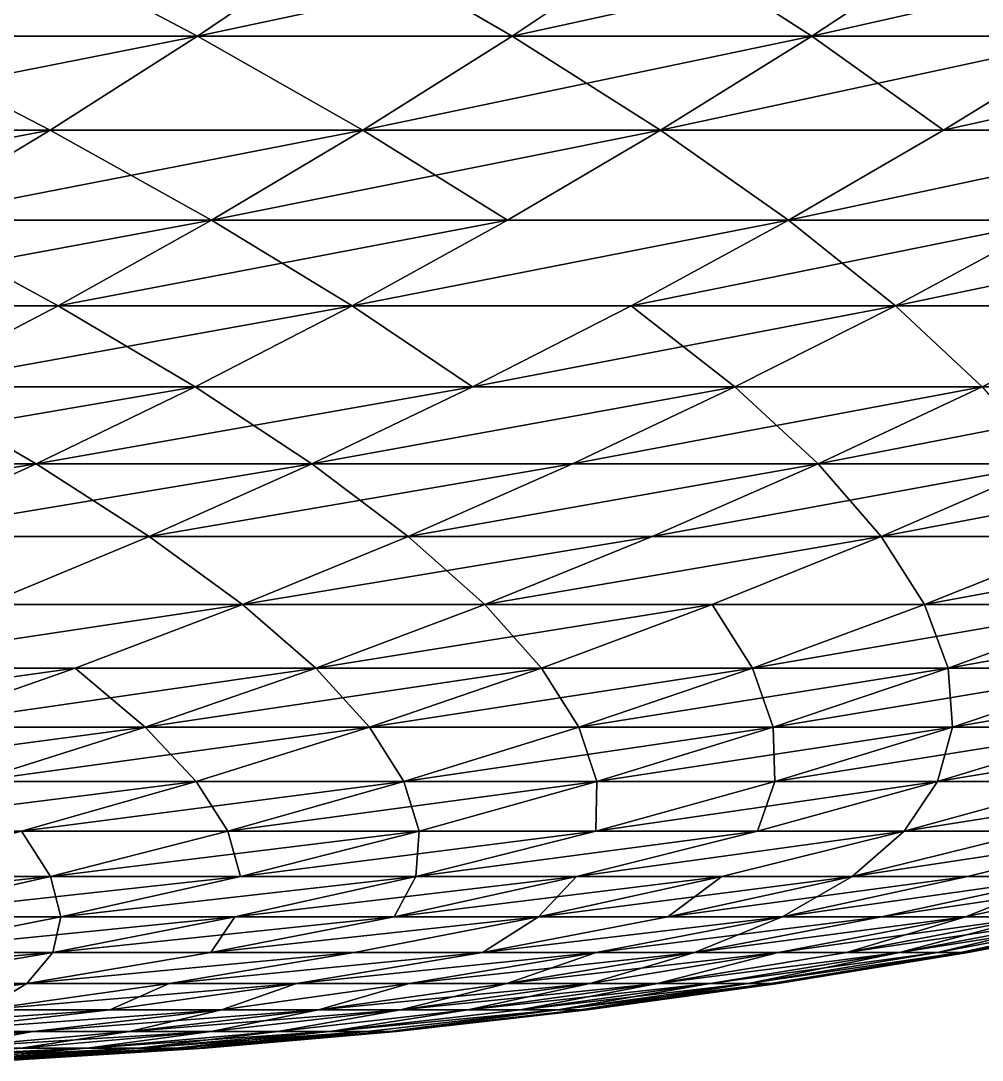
# Model space of a CAD drawing. Header units: millimetres. Extents: x -3250 to 8000, y -3250 to 3250.
# Drawn here: x 7240.7 to 7340.4, y -799 to -691.2 of the extents above; entities that cross this region are included whole.
import ezdxf

# ---------------------------------------------------------------- set-up
doc = ezdxf.new("R2010")
doc.units = ezdxf.units.MM
doc.header["$MEASUREMENT"] = 0
doc.layers.add('MESH_3D', color=2, linetype='CONTINUOUS')

msp = doc.modelspace()

# ---------------------------------------------------------------- linework, layer by layer
at = {"layer": 'MESH_3D'}
for points in [[(7239.72, -682.63, 2191.43), (7259.02, -692.82, 2260.89), (7224.87, -692.82, 2200)], [(7274.08, -682.63, 24447.31), (7239.72, -682.63, 24508.57), (7224.87, -692.82, 24500)], [(7274.08, -682.63, 24447.31), (7224.87, -692.82, 24500), (7259.02, -692.82, 24439.11)], [(7239.72, -682.63, 2191.43), (7274.08, -682.63, 2252.69), (7259.02, -692.82, 2260.89)], [(7274.08, -682.63, 2252.69), (7291.64, -692.82, 2322.61), (7259.02, -692.82, 2260.89)], [(7306.9, -682.63, 24385.21), (7259.02, -692.82, 24439.11), (7291.64, -692.82, 24377.39)], [(7306.9, -682.63, 24385.21), (7274.08, -682.63, 24447.31), (7259.02, -692.82, 24439.11)], [(7274.08, -682.63, 2252.69), (7306.9, -682.63, 2314.79), (7291.64, -692.82, 2322.61)], [(7306.9, -682.63, 2314.79), (7322.71, -692.82, 2385.13), (7291.64, -692.82, 2322.61)], [(7338.16, -682.63, 24322.31), (7291.64, -692.82, 24377.39), (7322.71, -692.82, 24314.87)], [(7338.16, -682.63, 24322.31), (7306.9, -682.63, 24385.21), (7291.64, -692.82, 24377.39)], [(7306.9, -682.63, 2314.79), (7338.16, -682.63, 2377.69), (7322.71, -692.82, 2385.13)], [(7322.71, -692.82, 2385.13), (7367.85, -682.63, 2441.34), (7352.22, -692.82, 2448.4)], [(7338.16, -682.63, 2377.69), (7367.85, -682.63, 2441.34), (7322.71, -692.82, 2385.13)], [(7352.22, -692.82, 24251.6), (7338.16, -682.63, 24322.31), (7322.71, -692.82, 24314.87)], [(7367.85, -682.63, 24258.66), (7338.16, -682.63, 24322.31), (7352.22, -692.82, 24251.6)], [(7224.87, -692.82, 2200), (7243.74, -702.58, 2269.21), (7209.81, -702.58, 2208.7)], [(7259.02, -692.82, 24439.11), (7209.81, -702.58, 24491.3), (7243.74, -702.58, 24430.79)], [(7259.02, -692.82, 24439.11), (7224.87, -692.82, 24500), (7209.81, -702.58, 24491.3)], [(7224.87, -692.82, 2200), (7259.02, -692.82, 2260.89), (7243.74, -702.58, 2269.21)], [(7259.02, -692.82, 2260.89), (7276.16, -702.58, 2330.55), (7243.74, -702.58, 2269.21)], [(7276.16, -702.58, 24369.45), (7259.02, -692.82, 24439.11), (7243.74, -702.58, 24430.79)], [(7259.02, -692.82, 2260.89), (7291.64, -692.82, 2322.61), (7276.16, -702.58, 2330.55)], [(7291.64, -692.82, 24377.39), (7259.02, -692.82, 24439.11), (7276.16, -702.58, 24369.45)], [(7291.64, -692.82, 2322.61), (7307.04, -702.58, 2392.67), (7276.16, -702.58, 2330.55)], [(7322.71, -692.82, 24314.87), (7291.64, -692.82, 24377.39), (7276.16, -702.58, 24369.45)], [(7322.71, -692.82, 24314.87), (7276.16, -702.58, 24369.45), (7307.04, -702.58, 24307.33)], [(7291.64, -692.82, 2322.61), (7322.71, -692.82, 2385.13), (7307.04, -702.58, 2392.67)], [(7322.71, -692.82, 2385.13), (7336.36, -702.58, 2455.55), (7307.04, -702.58, 2392.67)], [(7352.22, -692.82, 24251.6), (7307.04, -702.58, 24307.33), (7336.36, -702.58, 24244.45)], [(7352.22, -692.82, 24251.6), (7322.71, -692.82, 24314.87), (7307.04, -702.58, 24307.33)], [(7322.71, -692.82, 2385.13), (7352.22, -692.82, 2448.4), (7336.36, -702.58, 2455.55)], [(7336.36, -702.58, 2455.55), (7380.13, -692.82, 2512.38), (7364.1, -702.58, 2519.14)], [(7352.22, -692.82, 2448.4), (7380.13, -692.82, 2512.38), (7336.36, -702.58, 2455.55)], [(7380.13, -692.82, 24187.62), (7352.22, -692.82, 24251.6), (7336.36, -702.58, 24244.45)], [(7380.13, -692.82, 24187.62), (7336.36, -702.58, 24244.45), (7364.1, -702.58, 24180.86)], [(7243.74, -702.58, 24430.79), (7209.81, -702.58, 24491.3), (7194.53, -711.9, 24482.48)], [(7243.74, -702.58, 24430.79), (7194.53, -711.9, 24482.48), (7228.26, -711.9, 24422.36)], [(7209.81, -702.58, 2208.7), (7243.74, -702.58, 2269.21), (7228.26, -711.9, 2277.64)], [(7243.74, -702.58, 2269.21), (7260.47, -711.9, 2338.59), (7228.26, -711.9, 2277.64)], [(7276.16, -702.58, 24369.45), (7243.74, -702.58, 24430.79), (7228.26, -711.9, 24422.36)], [(7276.16, -702.58, 24369.45), (7228.26, -711.9, 24422.36), (7260.47, -711.9, 24361.41)], [(7243.74, -702.58, 2269.21), (7276.16, -702.58, 2330.55), (7260.47, -711.9, 2338.59)], [(7260.47, -711.9, 2338.59), (7307.04, -702.58, 2392.67), (7291.15, -711.9, 2400.33)], [(7276.16, -702.58, 2330.55), (7307.04, -702.58, 2392.67), (7260.47, -711.9, 2338.59)], [(7291.15, -711.9, 24299.67), (7276.16, -702.58, 24369.45), (7260.47, -711.9, 24361.41)], [(7307.04, -702.58, 24307.33), (7276.16, -702.58, 24369.45), (7291.15, -711.9, 24299.67)], [(7307.04, -702.58, 2392.67), (7320.28, -711.9, 2462.8), (7291.15, -711.9, 2400.33)], [(7320.28, -711.9, 24237.2), (7307.04, -702.58, 24307.33), (7291.15, -711.9, 24299.67)], [(7307.04, -702.58, 2392.67), (7336.36, -702.58, 2455.55), (7320.28, -711.9, 2462.8)], [(7336.36, -702.58, 24244.45), (7307.04, -702.58, 24307.33), (7320.28, -711.9, 24237.2)], [(7320.28, -711.9, 2462.8), (7364.1, -702.58, 2519.14), (7347.85, -711.9, 2525.99)], [(7336.36, -702.58, 2455.55), (7364.1, -702.58, 2519.14), (7320.28, -711.9, 2462.8)], [(7364.1, -702.58, 24180.86), (7336.36, -702.58, 24244.45), (7320.28, -711.9, 24237.2)], [(7364.1, -702.58, 24180.86), (7320.28, -711.9, 24237.2), (7347.85, -711.9, 24174.01)], [(7228.26, -711.9, 2277.64), (7244.57, -720.78, 2346.74), (7212.57, -720.78, 2286.19)], [(7260.47, -711.9, 24361.41), (7228.26, -711.9, 24422.36), (7212.57, -720.78, 24413.81)], [(7260.47, -711.9, 24361.41), (7212.57, -720.78, 24413.81), (7244.57, -720.78, 24353.26)], [(7228.26, -711.9, 2277.64), (7260.47, -711.9, 2338.59), (7244.57, -720.78, 2346.74)], [(7260.47, -711.9, 2338.59), (7275.06, -720.78, 2408.07), (7244.57, -720.78, 2346.74)], [(7291.15, -711.9, 24299.67), (7260.47, -711.9, 24361.41), (7244.57, -720.78, 24353.26)], [(7291.15, -711.9, 24299.67), (7244.57, -720.78, 24353.26), (7275.06, -720.78, 24291.93)], [(7260.47, -711.9, 2338.59), (7291.15, -711.9, 2400.33), (7275.06, -720.78, 2408.07)], [(7275.06, -720.78, 2408.07), (7320.28, -711.9, 2462.8), (7304, -720.78, 2470.15)], [(7291.15, -711.9, 2400.33), (7320.28, -711.9, 2462.8), (7275.06, -720.78, 2408.07)], [(7320.28, -711.9, 24237.2), (7291.15, -711.9, 24299.67), (7275.06, -720.78, 24291.93)], [(7320.28, -711.9, 24237.2), (7275.06, -720.78, 24291.93), (7304, -720.78, 24229.85)], [(7304, -720.78, 2470.15), (7347.85, -711.9, 2525.99), (7331.39, -720.78, 2532.93)], [(7320.28, -711.9, 2462.8), (7347.85, -711.9, 2525.99), (7304, -720.78, 2470.15)], [(7331.39, -720.78, 24167.07), (7320.28, -711.9, 24237.2), (7304, -720.78, 24229.85)], [(7347.85, -711.9, 24174.01), (7320.28, -711.9, 24237.2), (7331.39, -720.78, 24167.07)], [(7347.85, -711.9, 2525.99), (7357.21, -720.78, 2596.37), (7331.39, -720.78, 2532.93)], [(7373.84, -711.9, 24110.16), (7331.39, -720.78, 24167.07), (7357.21, -720.78, 24103.63)], [(7373.84, -711.9, 24110.16), (7347.85, -711.9, 24174.01), (7331.39, -720.78, 24167.07)], [(7212.57, -720.78, 2286.19), (7244.57, -720.78, 2346.74), (7228.49, -729.2, 2354.99)], [(7244.57, -720.78, 24353.26), (7212.57, -720.78, 24413.81), (7228.49, -729.2, 24345.01)], [(7244.57, -720.78, 2346.74), (7258.77, -729.2, 2415.92), (7228.49, -729.2, 2354.99)], [(7275.06, -720.78, 24291.93), (7244.57, -720.78, 24353.26), (7228.49, -729.2, 24345.01)], [(7275.06, -720.78, 24291.93), (7228.49, -729.2, 24345.01), (7258.77, -729.2, 24284.08)], [(7244.57, -720.78, 2346.74), (7275.06, -720.78, 2408.07), (7258.77, -729.2, 2415.92)], [(7275.06, -720.78, 2408.07), (7287.53, -729.2, 2477.59), (7258.77, -729.2, 2415.92)], [(7287.53, -729.2, 24222.41), (7275.06, -720.78, 24291.93), (7258.77, -729.2, 24284.08)], [(7275.06, -720.78, 2408.07), (7304, -720.78, 2470.15), (7287.53, -729.2, 2477.59)], [(7304, -720.78, 24229.85), (7275.06, -720.78, 24291.93), (7287.53, -729.2, 24222.41)], [(7304, -720.78, 2470.15), (7314.74, -729.2, 2539.95), (7287.53, -729.2, 2477.59)], [(7331.39, -720.78, 24167.07), (7287.53, -729.2, 24222.41), (7314.74, -729.2, 24160.05)], [(7331.39, -720.78, 24167.07), (7304, -720.78, 24229.85), (7287.53, -729.2, 24222.41)], [(7304, -720.78, 2470.15), (7331.39, -720.78, 2532.93), (7314.74, -729.2, 2539.95)], [(7331.39, -720.78, 2532.93), (7340.38, -729.2, 2602.97), (7314.74, -729.2, 2539.95)], [(7340.38, -729.2, 24097.03), (7331.39, -720.78, 24167.07), (7314.74, -729.2, 24160.05)], [(7331.39, -720.78, 2532.93), (7357.21, -720.78, 2596.37), (7340.38, -729.2, 2602.97)], [(7357.21, -720.78, 24103.63), (7331.39, -720.78, 24167.07), (7340.38, -729.2, 24097.03)], [(7364.45, -729.2, 24033.38), (7357.21, -720.78, 24103.63), (7340.38, -729.2, 24097.03)], [(7212.22, -737.18, 2363.33), (7258.77, -729.2, 2415.92), (7242.3, -737.18, 2423.85)], [(7228.49, -729.2, 2354.99), (7258.77, -729.2, 2415.92), (7212.22, -737.18, 2363.33)], [(7242.3, -737.18, 24276.15), (7228.49, -729.2, 24345.01), (7212.22, -737.18, 24336.67)], [(7258.77, -729.2, 24284.08), (7228.49, -729.2, 24345.01), (7242.3, -737.18, 24276.15)], [(7258.77, -729.2, 2415.92), (7270.86, -737.18, 2485.1), (7242.3, -737.18, 2423.85)], [(7287.53, -729.2, 24222.41), (7242.3, -737.18, 24276.15), (7270.86, -737.18, 24214.9)], [(7287.53, -729.2, 24222.41), (7258.77, -729.2, 24284.08), (7242.3, -737.18, 24276.15)], [(7258.77, -729.2, 2415.92), (7287.53, -729.2, 2477.59), (7270.86, -737.18, 2485.1)], [(7270.86, -737.18, 2485.1), (7314.74, -729.2, 2539.95), (7297.89, -737.18, 2547.05)], [(7287.53, -729.2, 2477.59), (7314.74, -729.2, 2539.95), (7270.86, -737.18, 2485.1)], [(7314.74, -729.2, 24160.05), (7287.53, -729.2, 24222.41), (7270.86, -737.18, 24214.9)], [(7314.74, -729.2, 24160.05), (7270.86, -737.18, 24214.9), (7297.89, -737.18, 24152.95)], [(7314.74, -729.2, 2539.95), (7323.36, -737.18, 2609.65), (7297.89, -737.18, 2547.05)], [(7340.38, -729.2, 24097.03), (7314.74, -729.2, 24160.05), (7297.89, -737.18, 24152.95)], [(7340.38, -729.2, 24097.03), (7297.89, -737.18, 24152.95), (7323.36, -737.18, 24090.35)], [(7314.74, -729.2, 2539.95), (7340.38, -729.2, 2602.97), (7323.36, -737.18, 2609.65)], [(7340.38, -729.2, 2602.97), (7347.27, -737.18, 2672.87), (7323.36, -737.18, 2609.65)], [(7364.45, -729.2, 24033.38), (7323.36, -737.18, 24090.35), (7347.27, -737.18, 24027.13)], [(7364.45, -729.2, 24033.38), (7340.38, -729.2, 24097.03), (7323.36, -737.18, 24090.35)], [(7242.3, -737.18, 24276.15), (7212.22, -737.18, 24336.67), (7195.78, -744.7, 24328.24)], [(7242.3, -737.18, 24276.15), (7195.78, -744.7, 24328.24), (7225.65, -744.7, 24268.13)], [(7212.22, -737.18, 2363.33), (7242.3, -737.18, 2423.85), (7225.65, -744.7, 2431.87)], [(7225.65, -744.7, 2431.87), (7270.86, -737.18, 2485.1), (7254.02, -744.7, 2492.7)], [(7242.3, -737.18, 2423.85), (7270.86, -737.18, 2485.1), (7225.65, -744.7, 2431.87)], [(7254.02, -744.7, 24207.3), (7242.3, -737.18, 24276.15), (7225.65, -744.7, 24268.13)], [(7270.86, -737.18, 24214.9), (7242.3, -737.18, 24276.15), (7254.02, -744.7, 24207.3)], [(7270.86, -737.18, 2485.1), (7280.87, -744.7, 2554.23), (7254.02, -744.7, 2492.7)], [(7297.89, -737.18, 24152.95), (7270.86, -737.18, 24214.9), (7254.02, -744.7, 24207.3)], [(7297.89, -737.18, 24152.95), (7254.02, -744.7, 24207.3), (7280.87, -744.7, 24145.77)], [(7270.86, -737.18, 2485.1), (7297.89, -737.18, 2547.05), (7280.87, -744.7, 2554.23)], [(7280.87, -744.7, 2554.23), (7323.36, -737.18, 2609.65), (7306.17, -744.7, 2616.4)], [(7297.89, -737.18, 2547.05), (7323.36, -737.18, 2609.65), (7280.87, -744.7, 2554.23)], [(7323.36, -737.18, 24090.35), (7297.89, -737.18, 24152.95), (7280.87, -744.7, 24145.77)], [(7323.36, -737.18, 24090.35), (7280.87, -744.7, 24145.77), (7306.17, -744.7, 24083.6)], [(7323.36, -737.18, 2609.65), (7329.91, -744.7, 2679.19), (7306.17, -744.7, 2616.4)], [(7347.27, -737.18, 24027.13), (7323.36, -737.18, 24090.35), (7306.17, -744.7, 24083.6)], [(7347.27, -737.18, 24027.13), (7306.17, -744.7, 24083.6), (7329.91, -744.7, 24020.81)], [(7323.36, -737.18, 2609.65), (7347.27, -737.18, 2672.87), (7329.91, -744.7, 2679.19)], [(7347.27, -737.18, 2672.87), (7352.08, -744.7, 2742.55), (7329.91, -744.7, 2679.19)], [(7369.59, -737.18, 23963.34), (7347.27, -737.18, 24027.13), (7329.91, -744.7, 24020.81)], [(7369.59, -737.18, 23963.34), (7329.91, -744.7, 24020.81), (7352.08, -744.7, 23957.45)], [(7225.65, -744.7, 2431.87), (7254.02, -744.7, 2492.7), (7237.02, -751.75, 2500.38)], [(7254.02, -744.7, 24207.3), (7225.65, -744.7, 24268.13), (7237.02, -751.75, 24199.62)], [(7254.02, -744.7, 2492.7), (7263.67, -751.75, 2561.47), (7237.02, -751.75, 2500.38)], [(7263.67, -751.75, 24138.53), (7254.02, -744.7, 24207.3), (7237.02, -751.75, 24199.62)], [(7254.02, -744.7, 2492.7), (7280.87, -744.7, 2554.23), (7263.67, -751.75, 2561.47)], [(7280.87, -744.7, 24145.77), (7254.02, -744.7, 24207.3), (7263.67, -751.75, 24138.53)], [(7280.87, -744.7, 2554.23), (7288.8, -751.75, 2623.22), (7263.67, -751.75, 2561.47)], [(7306.17, -744.7, 24083.6), (7263.67, -751.75, 24138.53), (7288.8, -751.75, 24076.78)], [(7306.17, -744.7, 24083.6), (7280.87, -744.7, 24145.77), (7263.67, -751.75, 24138.53)], [(7280.87, -744.7, 2554.23), (7306.17, -744.7, 2616.4), (7288.8, -751.75, 2623.22)], [(7288.8, -751.75, 2623.22), (7329.91, -744.7, 2679.19), (7312.38, -751.75, 2685.57)], [(7306.17, -744.7, 2616.4), (7329.91, -744.7, 2679.19), (7288.8, -751.75, 2623.22)], [(7329.91, -744.7, 24020.81), (7306.17, -744.7, 24083.6), (7288.8, -751.75, 24076.78)], [(7329.91, -744.7, 24020.81), (7288.8, -751.75, 24076.78), (7312.38, -751.75, 24014.43)], [(7329.91, -744.7, 2679.19), (7334.39, -751.75, 2748.49), (7312.38, -751.75, 2685.57)], [(7334.39, -751.75, 23951.51), (7329.91, -744.7, 24020.81), (7312.38, -751.75, 24014.43)], [(7329.91, -744.7, 2679.19), (7352.08, -744.7, 2742.55), (7334.39, -751.75, 2748.49)], [(7352.08, -744.7, 23957.45), (7329.91, -744.7, 24020.81), (7334.39, -751.75, 23951.51)], [(7334.39, -751.75, 2748.49), (7372.66, -744.7, 2806.44), (7354.83, -751.75, 2811.94)], [(7352.08, -744.7, 2742.55), (7372.66, -744.7, 2806.44), (7334.39, -751.75, 2748.49)], [(7372.66, -744.7, 23893.56), (7334.39, -751.75, 23951.51), (7354.83, -751.75, 23888.06)], [(7372.66, -744.7, 23893.56), (7352.08, -744.7, 23957.45), (7334.39, -751.75, 23951.51)], [(7219.86, -758.34, 2508.12), (7263.67, -751.75, 2561.47), (7246.33, -758.34, 2568.79)], [(7237.02, -751.75, 2500.38), (7263.67, -751.75, 2561.47), (7219.86, -758.34, 2508.12)], [(7263.67, -751.75, 24138.53), (7237.02, -751.75, 24199.62), (7219.86, -758.34, 24191.88)], [(7263.67, -751.75, 24138.53), (7219.86, -758.34, 24191.88), (7246.33, -758.34, 24131.21)], [(7263.67, -751.75, 2561.47), (7271.27, -758.34, 2630.1), (7246.33, -758.34, 2568.79)], [(7271.27, -758.34, 24069.9), (7263.67, -751.75, 24138.53), (7246.33, -758.34, 24131.21)], [(7263.67, -751.75, 2561.47), (7288.8, -751.75, 2623.22), (7271.27, -758.34, 2630.1)], [(7288.8, -751.75, 24076.78), (7263.67, -751.75, 24138.53), (7271.27, -758.34, 24069.9)], [(7288.8, -751.75, 2623.22), (7294.69, -758.34, 2692.01), (7271.27, -758.34, 2630.1)], [(7312.38, -751.75, 24014.43), (7288.8, -751.75, 24076.78), (7271.27, -758.34, 24069.9)], [(7312.38, -751.75, 24014.43), (7271.27, -758.34, 24069.9), (7294.69, -758.34, 24007.99)], [(7288.8, -751.75, 2623.22), (7312.38, -751.75, 2685.57), (7294.69, -758.34, 2692.01)], [(7312.38, -751.75, 2685.57), (7316.55, -758.34, 2754.49), (7294.69, -758.34, 2692.01)], [(7316.55, -758.34, 23945.51), (7312.38, -751.75, 24014.43), (7294.69, -758.34, 24007.99)], [(7312.38, -751.75, 2685.57), (7334.39, -751.75, 2748.49), (7316.55, -758.34, 2754.49)], [(7334.39, -751.75, 23951.51), (7312.38, -751.75, 24014.43), (7316.55, -758.34, 23945.51)], [(7334.39, -751.75, 2748.49), (7336.84, -758.34, 2817.49), (7316.55, -758.34, 2754.49)], [(7354.83, -751.75, 23888.06), (7334.39, -751.75, 23951.51), (7316.55, -758.34, 23945.51)], [(7354.83, -751.75, 23888.06), (7316.55, -758.34, 23945.51), (7336.84, -758.34, 23882.51)], [(7334.39, -751.75, 2748.49), (7354.83, -751.75, 2811.94), (7336.84, -758.34, 2817.49)], [(7336.84, -758.34, 2817.49), (7373.69, -751.75, 2875.88), (7355.56, -758.34, 2880.98)], [(7354.83, -751.75, 2811.94), (7373.69, -751.75, 2875.88), (7336.84, -758.34, 2817.49)], [(7355.56, -758.34, 23819.02), (7354.83, -751.75, 23888.06), (7336.84, -758.34, 23882.51)], [(7246.33, -758.34, 24131.21), (7202.55, -764.46, 24184.07), (7228.83, -764.46, 24123.84)], [(7246.33, -758.34, 24131.21), (7219.86, -758.34, 24191.88), (7202.55, -764.46, 24184.07)], [(7219.86, -758.34, 2508.12), (7246.33, -758.34, 2568.79), (7228.83, -764.46, 2576.16)], [(7246.33, -758.34, 2568.79), (7253.6, -764.46, 2637.03), (7228.83, -764.46, 2576.16)], [(7271.27, -758.34, 24069.9), (7246.33, -758.34, 24131.21), (7228.83, -764.46, 24123.84)], [(7271.27, -758.34, 24069.9), (7228.83, -764.46, 24123.84), (7253.6, -764.46, 24062.97)], [(7246.33, -758.34, 2568.79), (7271.27, -758.34, 2630.1), (7253.6, -764.46, 2637.03)], [(7253.6, -764.46, 2637.03), (7294.69, -758.34, 2692.01), (7276.85, -764.46, 2698.5)], [(7271.27, -758.34, 2630.1), (7294.69, -758.34, 2692.01), (7253.6, -764.46, 2637.03)], [(7276.85, -764.46, 24001.5), (7271.27, -758.34, 24069.9), (7253.6, -764.46, 24062.97)], [(7294.69, -758.34, 24007.99), (7271.27, -758.34, 24069.9), (7276.85, -764.46, 24001.5)], [(7294.69, -758.34, 2692.01), (7298.55, -764.46, 2760.53), (7276.85, -764.46, 2698.5)], [(7316.55, -758.34, 23945.51), (7294.69, -758.34, 24007.99), (7276.85, -764.46, 24001.5)], [(7316.55, -758.34, 23945.51), (7276.85, -764.46, 24001.5), (7298.55, -764.46, 23939.47)], [(7294.69, -758.34, 2692.01), (7316.55, -758.34, 2754.49), (7298.55, -764.46, 2760.53)], [(7316.55, -758.34, 2754.49), (7318.7, -764.46, 2823.08), (7298.55, -764.46, 2760.53)], [(7336.84, -758.34, 23882.51), (7316.55, -758.34, 23945.51), (7298.55, -764.46, 23939.47)], [(7336.84, -758.34, 23882.51), (7298.55, -764.46, 23939.47), (7318.7, -764.46, 23876.92)], [(7316.55, -758.34, 2754.49), (7336.84, -758.34, 2817.49), (7318.7, -764.46, 2823.08)], [(7336.84, -758.34, 2817.49), (7337.29, -764.46, 2886.12), (7318.7, -764.46, 2823.08)], [(7355.56, -758.34, 23819.02), (7318.7, -764.46, 23876.92), (7337.29, -764.46, 23813.88)], [(7355.56, -758.34, 23819.02), (7336.84, -758.34, 23882.51), (7318.7, -764.46, 23876.92)], [(7336.84, -758.34, 2817.49), (7355.56, -758.34, 2880.98), (7337.29, -764.46, 2886.12)], [(7337.29, -764.46, 2886.12), (7372.7, -758.34, 2944.91), (7354.3, -764.46, 2949.6)], [(7355.56, -758.34, 2880.98), (7372.7, -758.34, 2944.91), (7337.29, -764.46, 2886.12)], [(7372.7, -758.34, 23755.09), (7337.29, -764.46, 23813.88), (7354.3, -764.46, 23750.4)], [(7372.7, -758.34, 23755.09), (7355.56, -758.34, 23819.02), (7337.29, -764.46, 23813.88)], [(7253.6, -764.46, 24062.97), (7228.83, -764.46, 24123.84), (7211.2, -770.1, 24116.41)], [(7253.6, -764.46, 24062.97), (7211.2, -770.1, 24116.41), (7235.79, -770.1, 24055.98)], [(7228.83, -764.46, 2576.16), (7253.6, -764.46, 2637.03), (7235.79, -770.1, 2644.02)], [(7253.6, -764.46, 2637.03), (7258.87, -770.1, 2705.05), (7235.79, -770.1, 2644.02)], [(7276.85, -764.46, 24001.5), (7253.6, -764.46, 24062.97), (7235.79, -770.1, 24055.98)], [(7276.85, -764.46, 24001.5), (7235.79, -770.1, 24055.98), (7258.87, -770.1, 23994.95)], [(7253.6, -764.46, 2637.03), (7276.85, -764.46, 2698.5), (7258.87, -770.1, 2705.05)], [(7276.85, -764.46, 2698.5), (7280.42, -770.1, 2766.62), (7258.87, -770.1, 2705.05)], [(7280.42, -770.1, 23933.38), (7276.85, -764.46, 24001.5), (7258.87, -770.1, 23994.95)], [(7276.85, -764.46, 2698.5), (7298.55, -764.46, 2760.53), (7280.42, -770.1, 2766.62)], [(7298.55, -764.46, 23939.47), (7276.85, -764.46, 24001.5), (7280.42, -770.1, 23933.38)], [(7280.42, -770.1, 2766.62), (7318.7, -764.46, 2823.08), (7300.42, -770.1, 2828.72)], [(7298.55, -764.46, 2760.53), (7318.7, -764.46, 2823.08), (7280.42, -770.1, 2766.62)], [(7300.42, -770.1, 23871.28), (7298.55, -764.46, 23939.47), (7280.42, -770.1, 23933.38)], [(7318.7, -764.46, 23876.92), (7298.55, -764.46, 23939.47), (7300.42, -770.1, 23871.28)], [(7318.7, -764.46, 2823.08), (7318.87, -770.1, 2891.3), (7300.42, -770.1, 2828.72)], [(7337.29, -764.46, 23813.88), (7300.42, -770.1, 23871.28), (7318.87, -770.1, 23808.7)], [(7337.29, -764.46, 23813.88), (7318.7, -764.46, 23876.92), (7300.42, -770.1, 23871.28)], [(7318.7, -764.46, 2823.08), (7337.29, -764.46, 2886.12), (7318.87, -770.1, 2891.3)], [(7337.29, -764.46, 2886.12), (7335.76, -770.1, 2954.32), (7318.87, -770.1, 2891.3)], [(7354.3, -764.46, 23750.4), (7337.29, -764.46, 23813.88), (7318.87, -770.1, 23808.7)], [(7354.3, -764.46, 23750.4), (7318.87, -770.1, 23808.7), (7335.76, -770.1, 23745.68)], [(7354.3, -764.46, 2949.6), (7351.07, -770.1, 3017.74), (7335.76, -770.1, 2954.32)], [(7337.29, -764.46, 2886.12), (7354.3, -764.46, 2949.6), (7335.76, -770.1, 2954.32)], [(7369.72, -764.46, 23686.52), (7354.3, -764.46, 23750.4), (7335.76, -770.1, 23745.68)], [(7369.72, -764.46, 23686.52), (7335.76, -770.1, 23745.68), (7351.07, -770.1, 23682.26)], [(7217.86, -775.26, 2651.06), (7258.87, -770.1, 2705.05), (7240.76, -775.26, 2711.63)], [(7235.79, -770.1, 2644.02), (7258.87, -770.1, 2705.05), (7217.86, -775.26, 2651.06)], [(7258.87, -770.1, 23994.95), (7235.79, -770.1, 24055.98), (7217.86, -775.26, 24048.94)], [(7258.87, -770.1, 23994.95), (7217.86, -775.26, 24048.94), (7240.76, -775.26, 23988.37)], [(7258.87, -770.1, 2705.05), (7262.15, -775.26, 2772.76), (7240.76, -775.26, 2711.63)], [(7280.42, -770.1, 23933.38), (7258.87, -770.1, 23994.95), (7240.76, -775.26, 23988.37)], [(7280.42, -770.1, 23933.38), (7240.76, -775.26, 23988.37), (7262.15, -775.26, 23927.24)], [(7258.87, -770.1, 2705.05), (7280.42, -770.1, 2766.62), (7262.15, -775.26, 2772.76)], [(7280.42, -770.1, 2766.62), (7282.01, -775.26, 2834.4), (7262.15, -775.26, 2772.76)], [(7300.42, -770.1, 23871.28), (7262.15, -775.26, 23927.24), (7282.01, -775.26, 23865.6)], [(7300.42, -770.1, 23871.28), (7280.42, -770.1, 23933.38), (7262.15, -775.26, 23927.24)], [(7280.42, -770.1, 2766.62), (7300.42, -770.1, 2828.72), (7282.01, -775.26, 2834.4)], [(7300.42, -770.1, 2828.72), (7300.33, -775.26, 2896.52), (7282.01, -775.26, 2834.4)], [(7300.33, -775.26, 23803.48), (7300.42, -770.1, 23871.28), (7282.01, -775.26, 23865.6)], [(7318.87, -770.1, 2891.3), (7317.09, -775.26, 2959.07), (7300.33, -775.26, 2896.52)], [(7300.42, -770.1, 2828.72), (7318.87, -770.1, 2891.3), (7300.33, -775.26, 2896.52)], [(7318.87, -770.1, 23808.7), (7300.42, -770.1, 23871.28), (7300.33, -775.26, 23803.48)], [(7335.76, -770.1, 23745.68), (7300.33, -775.26, 23803.48), (7317.09, -775.26, 23740.93)], [(7335.76, -770.1, 23745.68), (7318.87, -770.1, 23808.7), (7300.33, -775.26, 23803.48)], [(7335.76, -770.1, 2954.32), (7332.28, -775.26, 3022.02), (7317.09, -775.26, 2959.07)], [(7318.87, -770.1, 2891.3), (7335.76, -770.1, 2954.32), (7317.09, -775.26, 2959.07)], [(7332.28, -775.26, 23677.98), (7335.76, -770.1, 23745.68), (7317.09, -775.26, 23740.93)], [(7351.07, -770.1, 3017.74), (7345.91, -775.26, 3085.33), (7332.28, -775.26, 3022.02)], [(7335.76, -770.1, 2954.32), (7351.07, -770.1, 3017.74), (7332.28, -775.26, 3022.02)], [(7351.07, -770.1, 23682.26), (7335.76, -770.1, 23745.68), (7332.28, -775.26, 23677.98)], [(7364.79, -770.1, 23618.48), (7351.07, -770.1, 23682.26), (7332.28, -775.26, 23677.98)], [(7364.79, -770.1, 23618.48), (7332.28, -775.26, 23677.98), (7345.91, -775.26, 23614.67)], [(7199.81, -779.94, 2658.14), (7240.76, -775.26, 2711.63), (7222.54, -779.94, 2718.27)], [(7217.86, -775.26, 2651.06), (7240.76, -775.26, 2711.63), (7199.81, -779.94, 2658.14)], [(7240.76, -775.26, 23988.37), (7217.86, -775.26, 24048.94), (7222.54, -779.94, 23981.73)], [(7240.76, -775.26, 2711.63), (7243.77, -779.94, 2778.94), (7222.54, -779.94, 2718.27)], [(7243.77, -779.94, 23921.06), (7240.76, -775.26, 23988.37), (7222.54, -779.94, 23981.73)], [(7240.76, -775.26, 2711.63), (7262.15, -775.26, 2772.76), (7243.77, -779.94, 2778.94)], [(7262.15, -775.26, 23927.24), (7240.76, -775.26, 23988.37), (7243.77, -779.94, 23921.06)], [(7262.15, -775.26, 2772.76), (7263.48, -779.94, 2840.12), (7243.77, -779.94, 2778.94)], [(7282.01, -775.26, 23865.6), (7243.77, -779.94, 23921.06), (7263.48, -779.94, 23859.88)], [(7282.01, -775.26, 23865.6), (7262.15, -775.26, 23927.24), (7243.77, -779.94, 23921.06)], [(7262.15, -775.26, 2772.76), (7282.01, -775.26, 2834.4), (7263.48, -779.94, 2840.12)], [(7282.01, -775.26, 2834.4), (7281.66, -779.94, 2901.77), (7263.48, -779.94, 2840.12)], [(7300.33, -775.26, 23803.48), (7263.48, -779.94, 23859.88), (7281.66, -779.94, 23798.23)], [(7300.33, -775.26, 23803.48), (7282.01, -775.26, 23865.6), (7263.48, -779.94, 23859.88)], [(7281.66, -779.94, 2901.77), (7317.09, -775.26, 2959.07), (7298.3, -779.94, 2963.86)], [(7300.33, -775.26, 2896.52), (7317.09, -775.26, 2959.07), (7281.66, -779.94, 2901.77)], [(7282.01, -775.26, 2834.4), (7300.33, -775.26, 2896.52), (7281.66, -779.94, 2901.77)], [(7317.09, -775.26, 23740.93), (7281.66, -779.94, 23798.23), (7298.3, -779.94, 23736.14)], [(7317.09, -775.26, 23740.93), (7300.33, -775.26, 23803.48), (7281.66, -779.94, 23798.23)], [(7298.3, -779.94, 2963.86), (7332.28, -775.26, 3022.02), (7313.38, -779.94, 3026.34)], [(7317.09, -775.26, 2959.07), (7332.28, -775.26, 3022.02), (7298.3, -779.94, 2963.86)], [(7332.28, -775.26, 23677.98), (7298.3, -779.94, 23736.14), (7313.38, -779.94, 23673.66)], [(7332.28, -775.26, 23677.98), (7317.09, -775.26, 23740.93), (7298.3, -779.94, 23736.14)], [(7332.28, -775.26, 3022.02), (7326.9, -779.94, 3089.18), (7313.38, -779.94, 3026.34)], [(7326.9, -779.94, 23610.82), (7332.28, -775.26, 23677.98), (7313.38, -779.94, 23673.66)], [(7326.9, -779.94, 3089.18), (7357.95, -775.26, 3148.97), (7338.85, -779.94, 3152.33)], [(7345.91, -775.26, 3085.33), (7357.95, -775.26, 3148.97), (7326.9, -779.94, 3089.18)], [(7332.28, -775.26, 3022.02), (7345.91, -775.26, 3085.33), (7326.9, -779.94, 3089.18)], [(7345.91, -775.26, 23614.67), (7332.28, -775.26, 23677.98), (7326.9, -779.94, 23610.82)], [(7357.95, -775.26, 23551.03), (7345.91, -775.26, 23614.67), (7326.9, -779.94, 23610.82)], [(7357.95, -775.26, 23551.03), (7326.9, -779.94, 23610.82), (7338.85, -779.94, 23547.67)], [(7357.95, -775.26, 3148.97), (7349.22, -779.94, 3215.77), (7338.85, -779.94, 3152.33)], [(7349.22, -779.94, 23484.23), (7357.95, -775.26, 23551.03), (7338.85, -779.94, 23547.67)], [(7243.77, -779.94, 23921.06), (7204.22, -784.14, 23975.06), (7225.29, -784.14, 23914.85)], [(7243.77, -779.94, 23921.06), (7222.54, -779.94, 23981.73), (7204.22, -784.14, 23975.06)], [(7222.54, -779.94, 2718.27), (7243.77, -779.94, 2778.94), (7225.29, -784.14, 2785.15)], [(7243.77, -779.94, 2778.94), (7244.85, -784.14, 2845.86), (7225.29, -784.14, 2785.15)], [(7263.48, -779.94, 23859.88), (7243.77, -779.94, 23921.06), (7225.29, -784.14, 23914.85)], [(7263.48, -779.94, 23859.88), (7225.29, -784.14, 23914.85), (7244.85, -784.14, 23854.14)], [(7243.77, -779.94, 2778.94), (7263.48, -779.94, 2840.12), (7244.85, -784.14, 2845.86)], [(7244.85, -784.14, 2845.86), (7281.66, -779.94, 2901.77), (7262.89, -784.14, 2907.05)], [(7263.48, -779.94, 2840.12), (7281.66, -779.94, 2901.77), (7244.85, -784.14, 2845.86)], [(7281.66, -779.94, 23798.23), (7244.85, -784.14, 23854.14), (7262.89, -784.14, 23792.95)], [(7281.66, -779.94, 23798.23), (7263.48, -779.94, 23859.88), (7244.85, -784.14, 23854.14)], [(7281.66, -779.94, 2901.77), (7279.4, -784.14, 2968.67), (7262.89, -784.14, 2907.05)], [(7298.3, -779.94, 23736.14), (7281.66, -779.94, 23798.23), (7262.89, -784.14, 23792.95)], [(7298.3, -779.94, 23736.14), (7262.89, -784.14, 23792.95), (7279.4, -784.14, 23731.33)], [(7298.3, -779.94, 2963.86), (7294.37, -784.14, 3030.68), (7279.4, -784.14, 2968.67)], [(7281.66, -779.94, 2901.77), (7298.3, -779.94, 2963.86), (7279.4, -784.14, 2968.67)], [(7313.38, -779.94, 23673.66), (7279.4, -784.14, 23731.33), (7294.37, -784.14, 23669.32)], [(7313.38, -779.94, 23673.66), (7298.3, -779.94, 23736.14), (7279.4, -784.14, 23731.33)], [(7313.38, -779.94, 3026.34), (7307.79, -784.14, 3093.04), (7294.37, -784.14, 3030.68)], [(7298.3, -779.94, 2963.86), (7313.38, -779.94, 3026.34), (7294.37, -784.14, 3030.68)], [(7326.9, -779.94, 23610.82), (7294.37, -784.14, 23669.32), (7307.79, -784.14, 23606.96)], [(7326.9, -779.94, 23610.82), (7313.38, -779.94, 23673.66), (7294.37, -784.14, 23669.32)], [(7326.9, -779.94, 3089.18), (7319.65, -784.14, 3155.72), (7307.79, -784.14, 3093.04)], [(7313.38, -779.94, 3026.34), (7326.9, -779.94, 3089.18), (7307.79, -784.14, 3093.04)], [(7338.85, -779.94, 23547.67), (7326.9, -779.94, 23610.82), (7307.79, -784.14, 23606.96)], [(7338.85, -779.94, 23547.67), (7307.79, -784.14, 23606.96), (7319.65, -784.14, 23544.28)], [(7319.65, -784.14, 3155.72), (7349.22, -779.94, 3215.77), (7329.94, -784.14, 3218.67)], [(7338.85, -779.94, 3152.33), (7349.22, -779.94, 3215.77), (7319.65, -784.14, 3155.72)], [(7326.9, -779.94, 3089.18), (7338.85, -779.94, 3152.33), (7319.65, -784.14, 3155.72)], [(7349.22, -779.94, 23484.23), (7338.85, -779.94, 23547.67), (7319.65, -784.14, 23544.28)], [(7349.22, -779.94, 23484.23), (7319.65, -784.14, 23544.28), (7329.94, -784.14, 23481.33)], [(7349.22, -779.94, 3215.77), (7338.66, -784.14, 3281.86), (7329.94, -784.14, 3218.67)], [(7358.01, -779.94, 23420.56), (7329.94, -784.14, 23481.33), (7338.66, -784.14, 23418.14)], [(7358.01, -779.94, 23420.56), (7349.22, -779.94, 23484.23), (7329.94, -784.14, 23481.33)], [(7358.01, -779.94, 3279.44), (7345.8, -784.14, 3345.25), (7338.66, -784.14, 3281.86)], [(7349.22, -779.94, 3215.77), (7358.01, -779.94, 3279.44), (7338.66, -784.14, 3281.86)], [(7345.8, -784.14, 23354.75), (7358.01, -779.94, 23420.56), (7338.66, -784.14, 23418.14)], [(7225.29, -784.14, 2785.15), (7244.85, -784.14, 2845.86), (7226.12, -787.85, 2851.64)], [(7244.85, -784.14, 23854.14), (7225.29, -784.14, 23914.85), (7226.12, -787.85, 23848.36)], [(7244.85, -784.14, 2845.86), (7244.02, -787.85, 2912.36), (7226.12, -787.85, 2851.64)], [(7262.89, -784.14, 23792.95), (7226.12, -787.85, 23848.36), (7244.02, -787.85, 23787.64)], [(7262.89, -784.14, 23792.95), (7244.85, -784.14, 23854.14), (7226.12, -787.85, 23848.36)], [(7262.89, -784.14, 2907.05), (7260.41, -787.85, 2973.5), (7244.02, -787.85, 2912.36)], [(7244.85, -784.14, 2845.86), (7262.89, -784.14, 2907.05), (7244.02, -787.85, 2912.36)], [(7279.4, -784.14, 23731.33), (7262.89, -784.14, 23792.95), (7244.02, -787.85, 23787.64)], [(7279.4, -784.14, 23731.33), (7244.02, -787.85, 23787.64), (7260.41, -787.85, 23726.5)], [(7260.41, -787.85, 2973.5), (7294.37, -784.14, 3030.68), (7275.26, -787.85, 3035.04)], [(7279.4, -784.14, 2968.67), (7294.37, -784.14, 3030.68), (7260.41, -787.85, 2973.5)], [(7262.89, -784.14, 2907.05), (7279.4, -784.14, 2968.67), (7260.41, -787.85, 2973.5)], [(7294.37, -784.14, 23669.32), (7279.4, -784.14, 23731.33), (7260.41, -787.85, 23726.5)], [(7294.37, -784.14, 23669.32), (7260.41, -787.85, 23726.5), (7275.26, -787.85, 23664.96)], [(7294.37, -784.14, 3030.68), (7288.58, -787.85, 3096.92), (7275.26, -787.85, 3035.04)], [(7288.58, -787.85, 23603.08), (7294.37, -784.14, 23669.32), (7275.26, -787.85, 23664.96)], [(7288.58, -787.85, 3096.92), (7319.65, -784.14, 3155.72), (7300.35, -787.85, 3159.12)], [(7307.79, -784.14, 3093.04), (7319.65, -784.14, 3155.72), (7288.58, -787.85, 3096.92)], [(7294.37, -784.14, 3030.68), (7307.79, -784.14, 3093.04), (7288.58, -787.85, 3096.92)], [(7307.79, -784.14, 23606.96), (7294.37, -784.14, 23669.32), (7288.58, -787.85, 23603.08)], [(7319.65, -784.14, 23544.28), (7307.79, -784.14, 23606.96), (7288.58, -787.85, 23603.08)], [(7319.65, -784.14, 23544.28), (7288.58, -787.85, 23603.08), (7300.35, -787.85, 23540.88)], [(7319.65, -784.14, 3155.72), (7310.56, -787.85, 3221.59), (7300.35, -787.85, 3159.12)], [(7329.94, -784.14, 23481.33), (7319.65, -784.14, 23544.28), (7300.35, -787.85, 23540.88)], [(7329.94, -784.14, 23481.33), (7300.35, -787.85, 23540.88), (7310.56, -787.85, 23478.41)], [(7310.56, -787.85, 3221.59), (7338.66, -784.14, 3281.86), (7319.21, -787.85, 3284.3)], [(7329.94, -784.14, 3218.67), (7338.66, -784.14, 3281.86), (7310.56, -787.85, 3221.59)], [(7319.65, -784.14, 3155.72), (7329.94, -784.14, 3218.67), (7310.56, -787.85, 3221.59)], [(7338.66, -784.14, 23418.14), (7310.56, -787.85, 23478.41), (7319.21, -787.85, 23415.7)], [(7338.66, -784.14, 23418.14), (7329.94, -784.14, 23481.33), (7310.56, -787.85, 23478.41)], [(7338.66, -784.14, 3281.86), (7326.3, -787.85, 3347.21), (7319.21, -787.85, 3284.3)], [(7345.8, -784.14, 23354.75), (7338.66, -784.14, 23418.14), (7319.21, -787.85, 23415.7)], [(7345.8, -784.14, 23354.75), (7319.21, -787.85, 23415.7), (7326.3, -787.85, 23352.79)], [(7326.3, -787.85, 3347.21), (7351.36, -784.14, 3408.8), (7331.82, -787.85, 3410.27)], [(7345.8, -784.14, 3345.25), (7351.36, -784.14, 3408.8), (7326.3, -787.85, 3347.21)], [(7338.66, -784.14, 3281.86), (7345.8, -784.14, 3345.25), (7326.3, -787.85, 3347.21)], [(7331.82, -787.85, 23289.73), (7345.8, -784.14, 23354.75), (7326.3, -787.85, 23352.79)], [(7351.36, -784.14, 3408.8), (7335.76, -787.85, 3473.45), (7331.82, -787.85, 3410.27)], [(7351.36, -784.14, 23291.2), (7345.8, -784.14, 23354.75), (7331.82, -787.85, 23289.73)], [(7355.34, -784.14, 23227.53), (7331.82, -787.85, 23289.73), (7335.76, -787.85, 23226.55)], [(7355.34, -784.14, 23227.53), (7351.36, -784.14, 23291.2), (7331.82, -787.85, 23289.73)], [(7355.34, -784.14, 3472.47), (7338.13, -787.85, 3536.7), (7335.76, -787.85, 3473.45)], [(7351.36, -784.14, 3408.8), (7355.34, -784.14, 3472.47), (7335.76, -787.85, 3473.45)], [(7338.13, -787.85, 23163.3), (7355.34, -784.14, 23227.53), (7335.76, -787.85, 23226.55)], [(7357.72, -784.14, 3536.21), (7338.92, -787.85, 3600), (7338.13, -787.85, 3536.7)], [(7355.34, -784.14, 3472.47), (7357.72, -784.14, 3536.21), (7338.13, -787.85, 3536.7)], [(7338.13, -787.85, 23163.3), (7338.92, -787.85, 23100), (7358.52, -784.14, 23100)], [(7357.72, -784.14, 23163.79), (7338.13, -787.85, 23163.3), (7358.52, -784.14, 23100)], [(7357.72, -784.14, 23163.79), (7355.34, -784.14, 23227.53), (7338.13, -787.85, 23163.3)], [(7357.72, -784.14, 3536.21), (7358.52, -784.14, 3600), (7338.92, -787.85, 3600)], [(7358.52, -784.14, 23100), (7338.92, -787.85, 23100), (7338.92, -787.85, 3600)], [(7358.52, -784.14, 23100), (7338.92, -787.85, 3600), (7358.52, -784.14, 3600)], [(7244.02, -787.85, 23787.64), (7207.31, -791.06, 23842.56), (7225.08, -791.06, 23782.31)], [(7244.02, -787.85, 23787.64), (7226.12, -787.85, 23848.36), (7207.31, -791.06, 23842.56)], [(7244.02, -787.85, 2912.36), (7241.33, -791.06, 2978.36), (7225.08, -791.06, 2917.69)], [(7226.12, -787.85, 2851.64), (7244.02, -787.85, 2912.36), (7225.08, -791.06, 2917.69)], [(7241.33, -791.06, 23721.64), (7244.02, -787.85, 23787.64), (7225.08, -791.06, 23782.31)], [(7241.33, -791.06, 2978.36), (7275.26, -787.85, 3035.04), (7256.07, -791.06, 3039.42)], [(7260.41, -787.85, 2973.5), (7275.26, -787.85, 3035.04), (7241.33, -791.06, 2978.36)], [(7244.02, -787.85, 2912.36), (7260.41, -787.85, 2973.5), (7241.33, -791.06, 2978.36)], [(7260.41, -787.85, 23726.5), (7244.02, -787.85, 23787.64), (7241.33, -791.06, 23721.64)], [(7275.26, -787.85, 23664.96), (7241.33, -791.06, 23721.64), (7256.07, -791.06, 23660.58)], [(7275.26, -787.85, 23664.96), (7260.41, -787.85, 23726.5), (7241.33, -791.06, 23721.64)], [(7256.07, -791.06, 3039.42), (7288.58, -787.85, 3096.92), (7269.28, -791.06, 3100.82)], [(7275.26, -787.85, 3035.04), (7288.58, -787.85, 3096.92), (7256.07, -791.06, 3039.42)], [(7288.58, -787.85, 23603.08), (7256.07, -791.06, 23660.58), (7269.28, -791.06, 23599.18)], [(7288.58, -787.85, 23603.08), (7275.26, -787.85, 23664.96), (7256.07, -791.06, 23660.58)], [(7269.28, -791.06, 3100.82), (7300.35, -787.85, 3159.12), (7280.96, -791.06, 3162.54)], [(7288.58, -787.85, 3096.92), (7300.35, -787.85, 3159.12), (7269.28, -791.06, 3100.82)], [(7300.35, -787.85, 23540.88), (7269.28, -791.06, 23599.18), (7280.96, -791.06, 23537.46)], [(7300.35, -787.85, 23540.88), (7288.58, -787.85, 23603.08), (7269.28, -791.06, 23599.18)], [(7300.35, -787.85, 3159.12), (7291.1, -791.06, 3224.53), (7280.96, -791.06, 3162.54)], [(7310.56, -787.85, 23478.41), (7300.35, -787.85, 23540.88), (7280.96, -791.06, 23537.46)], [(7310.56, -787.85, 23478.41), (7280.96, -791.06, 23537.46), (7291.1, -791.06, 23475.47)], [(7310.56, -787.85, 3221.59), (7299.68, -791.06, 3286.75), (7291.1, -791.06, 3224.53)], [(7300.35, -787.85, 3159.12), (7310.56, -787.85, 3221.59), (7291.1, -791.06, 3224.53)], [(7319.21, -787.85, 23415.7), (7291.1, -791.06, 23475.47), (7299.68, -791.06, 23413.25)], [(7319.21, -787.85, 23415.7), (7310.56, -787.85, 23478.41), (7291.1, -791.06, 23475.47)], [(7319.21, -787.85, 3284.3), (7306.72, -791.06, 3349.17), (7299.68, -791.06, 3286.75)], [(7310.56, -787.85, 3221.59), (7319.21, -787.85, 3284.3), (7299.68, -791.06, 3286.75)], [(7306.72, -791.06, 23350.83), (7319.21, -787.85, 23415.7), (7299.68, -791.06, 23413.25)], [(7306.72, -791.06, 3349.17), (7331.82, -787.85, 3410.27), (7312.19, -791.06, 3411.74)], [(7326.3, -787.85, 3347.21), (7331.82, -787.85, 3410.27), (7306.72, -791.06, 3349.17)], [(7319.21, -787.85, 3284.3), (7326.3, -787.85, 3347.21), (7306.72, -791.06, 3349.17)], [(7326.3, -787.85, 23352.79), (7319.21, -787.85, 23415.7), (7306.72, -791.06, 23350.83)], [(7331.82, -787.85, 23289.73), (7326.3, -787.85, 23352.79), (7306.72, -791.06, 23350.83)], [(7331.82, -787.85, 23289.73), (7306.72, -791.06, 23350.83), (7312.19, -791.06, 23288.26)], [(7331.82, -787.85, 3410.27), (7316.1, -791.06, 3474.43), (7312.19, -791.06, 3411.74)], [(7335.76, -787.85, 23226.55), (7312.19, -791.06, 23288.26), (7316.1, -791.06, 23225.57)], [(7335.76, -787.85, 23226.55), (7331.82, -787.85, 23289.73), (7312.19, -791.06, 23288.26)], [(7316.1, -791.06, 3474.43), (7338.13, -787.85, 3536.7), (7318.45, -791.06, 3537.19)], [(7335.76, -787.85, 3473.45), (7338.13, -787.85, 3536.7), (7316.1, -791.06, 3474.43)], [(7331.82, -787.85, 3410.27), (7335.76, -787.85, 3473.45), (7316.1, -791.06, 3474.43)], [(7338.13, -787.85, 23163.3), (7335.76, -787.85, 23226.55), (7316.1, -791.06, 23225.57)], [(7338.13, -787.85, 23163.3), (7316.1, -791.06, 23225.57), (7318.45, -791.06, 23162.81)], [(7338.13, -787.85, 3536.7), (7319.23, -791.06, 3600), (7318.45, -791.06, 3537.19)], [(7338.13, -787.85, 23163.3), (7318.45, -791.06, 23162.81), (7319.23, -791.06, 23100)], [(7338.13, -787.85, 3536.7), (7338.92, -787.85, 3600), (7319.23, -791.06, 3600)], [(7338.92, -787.85, 23100), (7319.23, -791.06, 23100), (7319.23, -791.06, 3600)], [(7338.92, -787.85, 23100), (7319.23, -791.06, 3600), (7338.92, -787.85, 3600)], [(7338.13, -787.85, 23163.3), (7319.23, -791.06, 23100), (7338.92, -787.85, 23100)], [(7241.33, -791.06, 23721.64), (7206.06, -793.79, 23776.96), (7222.18, -793.79, 23716.76)], [(7241.33, -791.06, 23721.64), (7225.08, -791.06, 23782.31), (7206.06, -793.79, 23776.96)], [(7241.33, -791.06, 2978.36), (7236.81, -793.79, 3043.81), (7222.18, -793.79, 2983.24)], [(7225.08, -791.06, 2917.69), (7241.33, -791.06, 2978.36), (7222.18, -793.79, 2983.24)], [(7236.81, -793.79, 23656.19), (7241.33, -791.06, 23721.64), (7222.18, -793.79, 23716.76)], [(7256.07, -791.06, 3039.42), (7249.92, -793.79, 3104.74), (7236.81, -793.79, 3043.81)], [(7241.33, -791.06, 2978.36), (7256.07, -791.06, 3039.42), (7236.81, -793.79, 3043.81)], [(7256.07, -791.06, 23660.58), (7241.33, -791.06, 23721.64), (7236.81, -793.79, 23656.19)], [(7269.28, -791.06, 23599.18), (7256.07, -791.06, 23660.58), (7236.81, -793.79, 23656.19)], [(7269.28, -791.06, 23599.18), (7236.81, -793.79, 23656.19), (7249.92, -793.79, 23595.26)], [(7269.28, -791.06, 3100.82), (7261.5, -793.79, 3165.97), (7249.92, -793.79, 3104.74)], [(7256.07, -791.06, 3039.42), (7269.28, -791.06, 3100.82), (7249.92, -793.79, 3104.74)], [(7261.5, -793.79, 23534.03), (7269.28, -791.06, 23599.18), (7249.92, -793.79, 23595.26)], [(7280.96, -791.06, 3162.54), (7271.56, -793.79, 3227.47), (7261.5, -793.79, 3165.97)], [(7269.28, -791.06, 3100.82), (7280.96, -791.06, 3162.54), (7261.5, -793.79, 3165.97)], [(7280.96, -791.06, 23537.46), (7269.28, -791.06, 23599.18), (7261.5, -793.79, 23534.03)], [(7271.56, -793.79, 23472.53), (7280.96, -791.06, 23537.46), (7261.5, -793.79, 23534.03)], [(7291.1, -791.06, 3224.53), (7280.08, -793.79, 3289.21), (7271.56, -793.79, 3227.47)], [(7280.96, -791.06, 3162.54), (7291.1, -791.06, 3224.53), (7271.56, -793.79, 3227.47)], [(7291.1, -791.06, 23475.47), (7280.96, -791.06, 23537.46), (7271.56, -793.79, 23472.53)], [(7299.68, -791.06, 23413.25), (7291.1, -791.06, 23475.47), (7271.56, -793.79, 23472.53)], [(7299.68, -791.06, 23413.25), (7271.56, -793.79, 23472.53), (7280.08, -793.79, 23410.79)], [(7299.68, -791.06, 3286.75), (7287.05, -793.79, 3351.13), (7280.08, -793.79, 3289.21)], [(7291.1, -791.06, 3224.53), (7299.68, -791.06, 3286.75), (7280.08, -793.79, 3289.21)], [(7306.72, -791.06, 23350.83), (7280.08, -793.79, 23410.79), (7287.05, -793.79, 23348.87)], [(7306.72, -791.06, 23350.83), (7299.68, -791.06, 23413.25), (7280.08, -793.79, 23410.79)], [(7306.72, -791.06, 3349.17), (7292.49, -793.79, 3413.21), (7287.05, -793.79, 3351.13)], [(7299.68, -791.06, 3286.75), (7306.72, -791.06, 3349.17), (7287.05, -793.79, 3351.13)], [(7312.19, -791.06, 23288.26), (7306.72, -791.06, 23350.83), (7287.05, -793.79, 23348.87)], [(7312.19, -791.06, 23288.26), (7287.05, -793.79, 23348.87), (7292.49, -793.79, 23286.79)], [(7312.19, -791.06, 3411.74), (7296.37, -793.79, 3475.41), (7292.49, -793.79, 3413.21)], [(7306.72, -791.06, 3349.17), (7312.19, -791.06, 3411.74), (7292.49, -793.79, 3413.21)], [(7316.1, -791.06, 23225.57), (7312.19, -791.06, 23288.26), (7292.49, -793.79, 23286.79)], [(7316.1, -791.06, 23225.57), (7292.49, -793.79, 23286.79), (7296.37, -793.79, 23224.59)], [(7316.1, -791.06, 3474.43), (7298.7, -793.79, 3537.69), (7296.37, -793.79, 3475.41)], [(7312.19, -791.06, 3411.74), (7316.1, -791.06, 3474.43), (7296.37, -793.79, 3475.41)], [(7318.45, -791.06, 23162.81), (7316.1, -791.06, 23225.57), (7296.37, -793.79, 23224.59)], [(7318.45, -791.06, 23162.81), (7296.37, -793.79, 23224.59), (7298.7, -793.79, 23162.31)], [(7318.45, -791.06, 3537.19), (7299.47, -793.79, 3600), (7298.7, -793.79, 3537.69)], [(7316.1, -791.06, 3474.43), (7318.45, -791.06, 3537.19), (7298.7, -793.79, 3537.69)], [(7298.7, -793.79, 23162.31), (7299.47, -793.79, 23100), (7319.23, -791.06, 23100)], [(7318.45, -791.06, 23162.81), (7298.7, -793.79, 23162.31), (7319.23, -791.06, 23100)], [(7318.45, -791.06, 3537.19), (7319.23, -791.06, 3600), (7299.47, -793.79, 3600)], [(7299.47, -793.79, 23100), (7299.47, -793.79, 3600), (7319.23, -791.06, 3600)], [(7319.23, -791.06, 23100), (7299.47, -793.79, 23100), (7319.23, -791.06, 3600)], [(7249.92, -793.79, 23595.26), (7236.81, -793.79, 23656.19), (7217.48, -796.02, 23651.77)], [(7249.92, -793.79, 23595.26), (7217.48, -796.02, 23651.77), (7230.49, -796.02, 23591.33)], [(7230.49, -796.02, 3108.67), (7261.5, -793.79, 3165.97), (7241.98, -796.02, 3169.41)], [(7249.92, -793.79, 3104.74), (7261.5, -793.79, 3165.97), (7230.49, -796.02, 3108.67)], [(7236.81, -793.79, 3043.81), (7249.92, -793.79, 3104.74), (7230.49, -796.02, 3108.67)], [(7261.5, -793.79, 23534.03), (7249.92, -793.79, 23595.26), (7230.49, -796.02, 23591.33)], [(7261.5, -793.79, 23534.03), (7230.49, -796.02, 23591.33), (7241.98, -796.02, 23530.59)], [(7261.5, -793.79, 3165.97), (7251.96, -796.02, 3230.43), (7241.98, -796.02, 3169.41)], [(7271.56, -793.79, 23472.53), (7241.98, -796.02, 23530.59), (7251.96, -796.02, 23469.57)], [(7271.56, -793.79, 23472.53), (7261.5, -793.79, 23534.03), (7241.98, -796.02, 23530.59)], [(7271.56, -793.79, 3227.47), (7260.41, -796.02, 3291.67), (7251.96, -796.02, 3230.43)], [(7261.5, -793.79, 3165.97), (7271.56, -793.79, 3227.47), (7251.96, -796.02, 3230.43)], [(7280.08, -793.79, 23410.79), (7251.96, -796.02, 23469.57), (7260.41, -796.02, 23408.33)], [(7280.08, -793.79, 23410.79), (7271.56, -793.79, 23472.53), (7251.96, -796.02, 23469.57)], [(7280.08, -793.79, 3289.21), (7267.33, -796.02, 3353.11), (7260.41, -796.02, 3291.67)], [(7271.56, -793.79, 3227.47), (7280.08, -793.79, 3289.21), (7260.41, -796.02, 3291.67)], [(7267.33, -796.02, 23346.89), (7280.08, -793.79, 23410.79), (7260.41, -796.02, 23408.33)], [(7287.05, -793.79, 3351.13), (7272.72, -796.02, 3414.7), (7267.33, -796.02, 3353.11)], [(7280.08, -793.79, 3289.21), (7287.05, -793.79, 3351.13), (7267.33, -796.02, 3353.11)], [(7287.05, -793.79, 23348.87), (7280.08, -793.79, 23410.79), (7267.33, -796.02, 23346.89)], [(7272.72, -796.02, 23285.3), (7287.05, -793.79, 23348.87), (7267.33, -796.02, 23346.89)], [(7272.72, -796.02, 3414.7), (7296.37, -793.79, 3475.41), (7276.57, -796.02, 3476.4)], [(7292.49, -793.79, 3413.21), (7296.37, -793.79, 3475.41), (7272.72, -796.02, 3414.7)], [(7287.05, -793.79, 3351.13), (7292.49, -793.79, 3413.21), (7272.72, -796.02, 3414.7)], [(7292.49, -793.79, 23286.79), (7287.05, -793.79, 23348.87), (7272.72, -796.02, 23285.3)], [(7296.37, -793.79, 23224.59), (7292.49, -793.79, 23286.79), (7272.72, -796.02, 23285.3)], [(7296.37, -793.79, 23224.59), (7272.72, -796.02, 23285.3), (7276.57, -796.02, 23223.6)], [(7296.37, -793.79, 3475.41), (7278.88, -796.02, 3538.18), (7276.57, -796.02, 3476.4)], [(7278.88, -796.02, 23161.82), (7296.37, -793.79, 23224.59), (7276.57, -796.02, 23223.6)], [(7298.7, -793.79, 3537.69), (7279.65, -796.02, 3600), (7278.88, -796.02, 3538.18)], [(7296.37, -793.79, 3475.41), (7298.7, -793.79, 3537.69), (7278.88, -796.02, 3538.18)], [(7298.7, -793.79, 23162.31), (7278.88, -796.02, 23161.82), (7279.65, -796.02, 23100)], [(7298.7, -793.79, 23162.31), (7296.37, -793.79, 23224.59), (7278.88, -796.02, 23161.82)], [(7298.7, -793.79, 3537.69), (7299.47, -793.79, 3600), (7279.65, -796.02, 3600)], [(7299.47, -793.79, 23100), (7279.65, -796.02, 23100), (7279.65, -796.02, 3600)], [(7299.47, -793.79, 23100), (7279.65, -796.02, 3600), (7299.47, -793.79, 3600)], [(7298.7, -793.79, 23162.31), (7279.65, -796.02, 23100), (7299.47, -793.79, 23100)], [(7241.98, -796.02, 23530.59), (7211.01, -797.76, 23587.4), (7222.41, -797.76, 23527.14)], [(7241.98, -796.02, 23530.59), (7230.49, -796.02, 23591.33), (7211.01, -797.76, 23587.4)], [(7241.98, -796.02, 3169.41), (7232.31, -797.76, 3233.39), (7222.41, -797.76, 3172.86)], [(7230.49, -796.02, 3108.67), (7241.98, -796.02, 3169.41), (7222.41, -797.76, 3172.86)], [(7232.31, -797.76, 23466.61), (7241.98, -796.02, 23530.59), (7222.41, -797.76, 23527.14)], [(7251.96, -796.02, 3230.43), (7240.69, -797.76, 3294.14), (7232.31, -797.76, 3233.39)], [(7241.98, -796.02, 3169.41), (7251.96, -796.02, 3230.43), (7232.31, -797.76, 3233.39)], [(7251.96, -796.02, 23469.57), (7241.98, -796.02, 23530.59), (7232.31, -797.76, 23466.61)], [(7260.41, -796.02, 23408.33), (7232.31, -797.76, 23466.61), (7240.69, -797.76, 23405.86)], [(7260.41, -796.02, 23408.33), (7251.96, -796.02, 23469.57), (7232.31, -797.76, 23466.61)], [(7260.41, -796.02, 3291.67), (7247.56, -797.76, 3355.08), (7240.69, -797.76, 3294.14)], [(7251.96, -796.02, 3230.43), (7260.41, -796.02, 3291.67), (7240.69, -797.76, 3294.14)], [(7247.56, -797.76, 23344.92), (7260.41, -796.02, 23408.33), (7240.69, -797.76, 23405.86)], [(7267.33, -796.02, 3353.11), (7252.91, -797.76, 3416.18), (7247.56, -797.76, 3355.08)], [(7260.41, -796.02, 3291.67), (7267.33, -796.02, 3353.11), (7247.56, -797.76, 3355.08)], [(7267.33, -796.02, 23346.89), (7260.41, -796.02, 23408.33), (7247.56, -797.76, 23344.92)], [(7272.72, -796.02, 23285.3), (7247.56, -797.76, 23344.92), (7252.91, -797.76, 23283.82)], [(7272.72, -796.02, 23285.3), (7267.33, -796.02, 23346.89), (7247.56, -797.76, 23344.92)], [(7272.72, -796.02, 3414.7), (7256.73, -797.76, 3477.39), (7252.91, -797.76, 3416.18)], [(7267.33, -796.02, 3353.11), (7272.72, -796.02, 3414.7), (7252.91, -797.76, 3416.18)], [(7276.57, -796.02, 23223.6), (7272.72, -796.02, 23285.3), (7252.91, -797.76, 23283.82)], [(7276.57, -796.02, 23223.6), (7252.91, -797.76, 23283.82), (7256.73, -797.76, 23222.61)], [(7276.57, -796.02, 3476.4), (7259.02, -797.76, 3538.68), (7256.73, -797.76, 3477.39)], [(7272.72, -796.02, 3414.7), (7276.57, -796.02, 3476.4), (7256.73, -797.76, 3477.39)], [(7278.88, -796.02, 23161.82), (7276.57, -796.02, 23223.6), (7256.73, -797.76, 23222.61)], [(7278.88, -796.02, 23161.82), (7256.73, -797.76, 23222.61), (7259.02, -797.76, 23161.32)], [(7278.88, -796.02, 3538.18), (7259.78, -797.76, 3600), (7259.02, -797.76, 3538.68)], [(7276.57, -796.02, 3476.4), (7278.88, -796.02, 3538.18), (7259.02, -797.76, 3538.68)], [(7259.02, -797.76, 23161.32), (7259.78, -797.76, 23100), (7279.65, -796.02, 23100)], [(7278.88, -796.02, 23161.82), (7259.02, -797.76, 23161.32), (7279.65, -796.02, 23100)], [(7278.88, -796.02, 3538.18), (7279.65, -796.02, 3600), (7259.78, -797.76, 3600)], [(7259.78, -797.76, 23100), (7259.78, -797.76, 3600), (7279.65, -796.02, 3600)], [(7279.65, -796.02, 23100), (7259.78, -797.76, 23100), (7279.65, -796.02, 3600)], [(7240.69, -797.76, 3294.14), (7227.75, -799.01, 3357.07), (7220.94, -799.01, 3296.62)], [(7232.31, -797.76, 3233.39), (7240.69, -797.76, 3294.14), (7220.94, -799.01, 3296.62)], [(7247.56, -797.76, 23344.92), (7220.94, -799.01, 23403.38), (7227.75, -799.01, 23342.93)], [(7247.56, -797.76, 23344.92), (7240.69, -797.76, 23405.86), (7220.94, -799.01, 23403.38)], [(7227.75, -799.01, 3357.07), (7252.91, -797.76, 3416.18), (7233.05, -799.01, 3417.67)], [(7247.56, -797.76, 3355.08), (7252.91, -797.76, 3416.18), (7227.75, -799.01, 3357.07)], [(7240.69, -797.76, 3294.14), (7247.56, -797.76, 3355.08), (7227.75, -799.01, 3357.07)], [(7233.05, -799.01, 23282.33), (7247.56, -797.76, 23344.92), (7227.75, -799.01, 23342.93)], [(7252.91, -797.76, 3416.18), (7236.84, -799.01, 3478.38), (7233.05, -799.01, 3417.67)], [(7252.91, -797.76, 23283.82), (7247.56, -797.76, 23344.92), (7233.05, -799.01, 23282.33)], [(7256.73, -797.76, 23222.61), (7233.05, -799.01, 23282.33), (7236.84, -799.01, 23221.62)], [(7256.73, -797.76, 23222.61), (7252.91, -797.76, 23283.82), (7233.05, -799.01, 23282.33)], [(7236.84, -799.01, 3478.38), (7259.02, -797.76, 3538.68), (7239.12, -799.01, 3539.17)], [(7256.73, -797.76, 3477.39), (7259.02, -797.76, 3538.68), (7236.84, -799.01, 3478.38)], [(7252.91, -797.76, 3416.18), (7256.73, -797.76, 3477.39), (7236.84, -799.01, 3478.38)], [(7239.12, -799.01, 23160.83), (7256.73, -797.76, 23222.61), (7236.84, -799.01, 23221.62)], [(7259.02, -797.76, 3538.68), (7239.88, -799.01, 3600), (7239.12, -799.01, 3539.17)], [(7259.02, -797.76, 23161.32), (7239.12, -799.01, 23160.83), (7239.88, -799.01, 23100)], [(7259.02, -797.76, 23161.32), (7256.73, -797.76, 23222.61), (7239.12, -799.01, 23160.83)], [(7259.02, -797.76, 3538.68), (7259.78, -797.76, 3600), (7239.88, -799.01, 3600)], [(7259.78, -797.76, 23100), (7239.88, -799.01, 23100), (7239.88, -799.01, 3600)], [(7259.78, -797.76, 23100), (7239.88, -799.01, 3600), (7259.78, -797.76, 3600)], [(7259.02, -797.76, 23161.32), (7239.88, -799.01, 23100), (7259.78, -797.76, 23100)]]:
    msp.add_3dface(points, dxfattribs=at)

doc.saveas('drawing.dxf')
